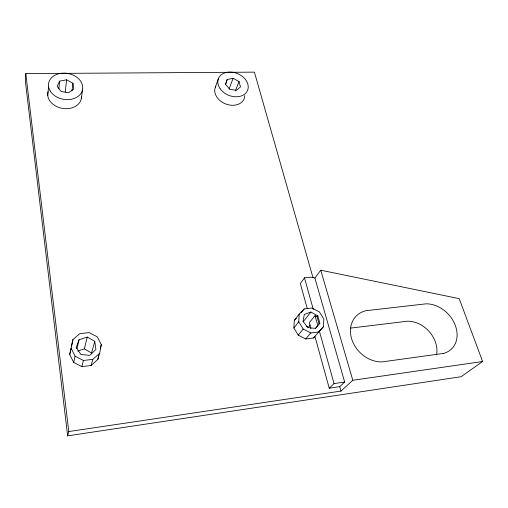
<?xml version="1.0" encoding="UTF-8"?>
<svg xmlns="http://www.w3.org/2000/svg" width="508" height="508" viewBox="0 0 508 508"><rect width="100%" height="100%" fill="white"/><g stroke="black" fill="none" stroke-linecap="round" stroke-linejoin="round"><path stroke-width="0.76" d="M313.366 338.023L323.526 326.619L323.799 318.941L319.354 311.874L311.899 308.051L304.209 308.902L299.18 314.141L294.31 320.427L293.878 328.028L298.228 335.14L305.695 338.969L313.366 338.023L314.916 336.34L329.228 388.175L339.719 386.632L344.665 382.041L314.897 278.035L320.745 270.199L459.219 298.653L482.6 361.505L461.143 376.701L67.634 435.858L25.4 81.515L25.787 73.616L254.413 72.142L313.023 277.749M323.526 326.619L318.573 331.984L310.794 332.93L303.206 329.038L298.767 321.837L299.18 314.141M47.758 95.669L48.558 86.449M58.845 88.817L59.646 81.134L66.65 79.794L72.923 83.299L73.8 89.04L68.574 92.723L61.138 91.529L57.163 86.347L59.646 81.134M65.234 92.075L66.65 79.794M71.965 90.932L72.923 83.299M81.35 98.304L82.645 89.224M69.742 354.508L72.936 339.554L79.832 333.648L89.103 332.626L97.276 336.823L101.314 344.678L99.651 353.27L92.837 359.34L83.426 360.477L75.089 356.197L71.088 348.171L69.742 354.508L73.66 362.414L81.852 366.624L91.097 365.481L97.809 359.48L98.552 355.625M71.565 346.005L72.936 339.554M73.66 362.414L75.089 356.197M76.994 348.647L79.019 339.814L87.274 337.064L94.761 341.325L95.917 349.434L89.802 355.346L80.975 354.533L76.175 347.586L79.019 339.814M77.775 351.098L84.322 348.875L87.274 337.064M81.852 366.624L83.426 360.477M67.634 435.858L68.79 431.546L25.787 73.616M94.761 341.325L91.561 353.003L84.322 348.875M91.097 365.481L92.837 359.34M100.279 348.19L101.314 344.678M97.809 359.48L99.651 353.27M227.178 79.54L225.641 84.404L229.737 89.23L236.366 90.348L240.487 86.919L239.033 81.566L233.128 78.296L227.178 79.54L225.304 84.588M215.297 87.389L218.383 78.708M229.032 89.097L233.128 78.296M235.394 90.881L239.033 81.566M314.897 278.035L310.871 277.216L304.47 277.832L300.342 283.553L307.289 308.705M301.073 312.934L304.209 308.902M293.878 328.028L298.767 321.837M303.181 321.716L310.947 312.02L317.824 315.887L319.869 323.151L315.493 328.39L307.943 327.596L302.978 321.348L304.343 314.42L310.947 312.02M298.228 335.14L303.206 329.038M319.869 323.151L319.113 324.041L317.081 316.789L315.043 315.646L309.245 322.732L310.902 328.759M310.299 324.999L308.407 327.292L306.4 326.161M317.081 316.789L317.824 315.887M305.695 338.969L310.794 332.93M315.373 328.479L317.824 325.584L315.043 315.646M294.31 320.427L296.297 318.351M329.228 388.175L334.048 383.578L344.665 382.041M68.79 431.546L340.976 391.077L352.812 380.276L482.6 361.505M350.374 328.124L407.606 321.189A26.613 21.304 47.1 0 1 436.588 354.889M320.745 270.199L352.812 380.276M339.719 386.632L340.976 391.077M304.47 277.832L313.303 309.416M319.386 331.165L334.048 383.578M244.754 95.618A15.5 11.659 22.2 0 1 226.676 104.305A15.5 11.659 22.2 0 1 215.887 86.131M81.471 96.761A17.012 13.018 10.2 0 1 62.89 108.458A17.012 13.018 10.2 0 1 48.006 91.713M443.56 353.403L381.984 361.912A28.302 23.209 45.3 0 1 351.714 339.071A28.302 23.209 45.3 0 1 366.008 310.686L426.193 303.816A27.838 21.85 46.1 0 1 455.517 325.971A27.838 21.85 46.1 0 1 443.56 353.403M220.072 88.633A15.723 11.722 22.2 0 0 246.412 92.399A15.723 11.722 22.2 0 0 232.588 72.244A15.723 11.722 22.2 0 0 220.072 88.633M50.159 90.913A17.272 13.113 10.5 0 0 79.775 94.913A17.272 13.113 10.5 0 0 66.904 73.304A17.272 13.113 10.5 0 0 50.159 90.913"/></g></svg>
